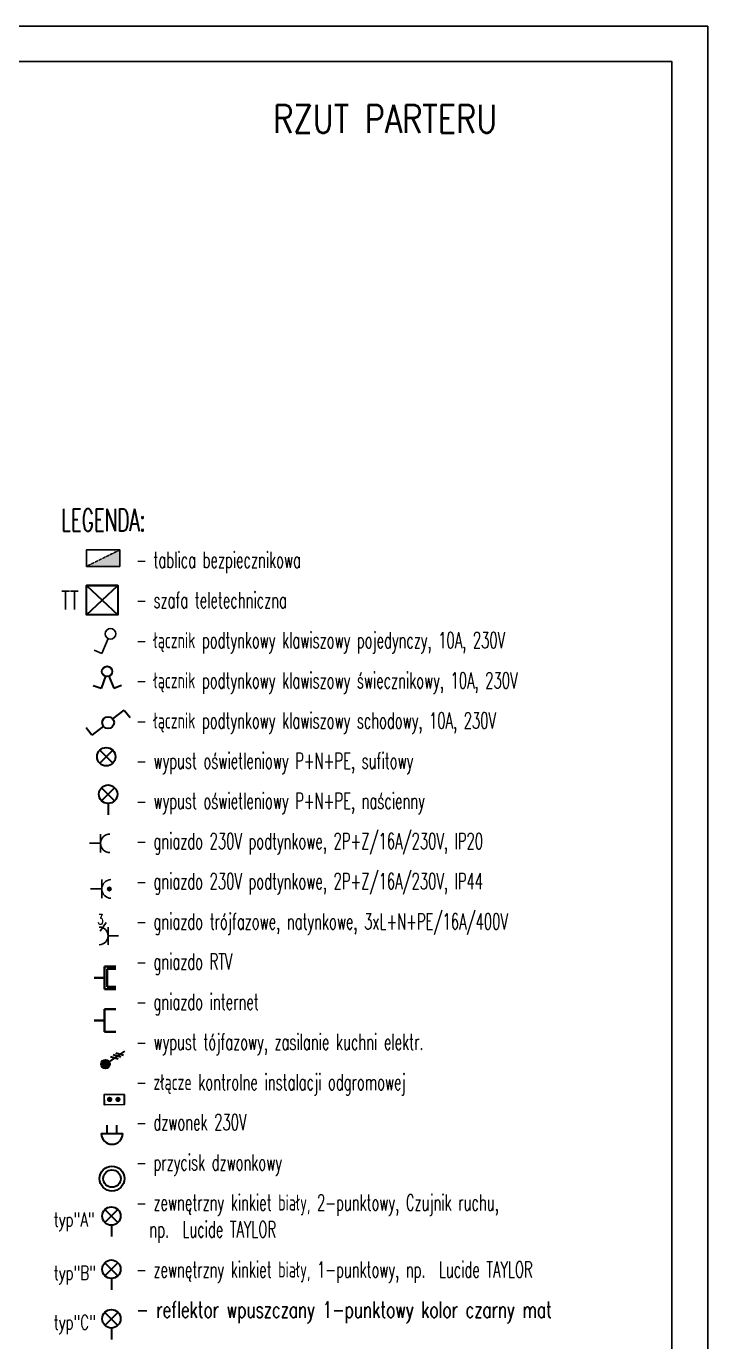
# Model space of a CAD drawing. Header units: millimetres. Extents: x 1780 to 154263, y -7240 to 17216.
# Drawn here: x 68314 to 69285, y 3409 to 5283 of the extents above; entities that cross this region are included whole.
import ezdxf

# ---------------------------------------------------------------- set-up
doc = ezdxf.new("R2010")
doc.units = ezdxf.units.MM
doc.linetypes.add('DASHED2', pattern=[0.375, 0.25, -0.125])
doc.layers.add('60 instalacje elektryka', color=10, linetype='Continuous')
doc.styles.add('OPIS', font='simplex.shx', dxfattribs={"width": 0.7, "height": 4})
doc.styles.add('ROMANS', font='romans.shx', dxfattribs={"height": 0.2})

# ---------------------------------------------------------------- blocks, each defined once
blk = doc.blocks.new('11')
at = {"layer": '60 instalacje elektryka', "lineweight": -3}
for p, q in [((5937.3, 6405.3), (5969.2, 6405.3)), ((5969.2, 6431.9), (5969.2, 6378.7))]:
    blk.add_line(p, q, dxfattribs=at)
blk.add_arc((5995.8, 6405.3), 26.6, 90.005, 269.995, dxfattribs=at)
blk = doc.blocks.new('jednobiegunowy')
at = {"layer": '60 instalacje elektryka'}
for p, q in [((2190.6, 2793.4), (2200, 2802.8)), ((2200, 2802.8), (2204.9, 2798))]:
    blk.add_line(p, q, dxfattribs=at)
blk.add_circle((2187.5, 2790.4), 4.3, dxfattribs=at)
blk = doc.blocks.new('lampa1')
at = {"layer": '60 instalacje elektryka', "lineweight": 30}
for p, q in [((2045.4, 2946.7), (2067.7, 2924.4)), ((2067.7, 2946.7), (2045.4, 2924.4))]:
    blk.add_line(p, q, dxfattribs=at)
blk.add_circle((2056.6, 2935.6), 15.8, dxfattribs=at)
blk = doc.blocks.new('wyl jednbieg')
at = {"layer": '60 instalacje elektryka', "lineweight": 30}
for p, q in [((2059.8, 3882.8), (2066.3, 3897.4)), ((2066.3, 3897.4), (2075.7, 3893.3))]:
    blk.add_line(p, q, dxfattribs=at)
blk.add_circle((2057.2, 3876.9), 6.45, dxfattribs=at)
blk = doc.blocks.new('schodowy')
blk.add_blockref('wyl jednbieg', (82.3, 4.2))
at = {"rotation": 180}
blk.add_blockref('wyl jednbieg', (4196.7, 7758), dxfattribs=at)
blk = doc.blocks.new('dzwonek')
at = {"layer": '60 instalacje elektryka', "lineweight": 30}
for p, q in [((45521.5, 32173.7), (45521.5, 32180.6)), ((45529.6, 32173.7), (45529.6, 32180.6)), ((45516.7, 32173.7), (45534.4, 32173.7))]:
    blk.add_line(p, q, dxfattribs=at)
blk.add_arc((45525.6, 32173.7), 8.85, 180, 0, dxfattribs=at)
blk = doc.blocks.new('wypust 3f')
at = {"layer": '60 instalacje elektryka', "linetype": 'ByBlock'}
h = blk.add_hatch(color=256, dxfattribs=at)
h.dxf.hatch_style = 1
edge = h.paths.add_edge_path()
edge.add_arc((7494504.47, 5568590.24), 2.78, 0, 360)
at = {"layer": '60 instalacje elektryka', "linetype": 'ByBlock', "lineweight": 30}
for p, q in [((7494492.1, 5568582.58), (7494504.47, 5568590.24)), ((7494496.2, 5568587.48), (7494501.03, 5568585.74)), ((7494492.68, 5568585.31), (7494497.51, 5568583.57)), ((7494494.44, 5568586.4), (7494499.27, 5568584.66))]:
    blk.add_line(p, q, dxfattribs=at)
blk.add_circle((7494504.47, 5568590.24), 2.78, dxfattribs=at)
blk = doc.blocks.new('swiecznikowy')
at = {"layer": '60 instalacje elektryka', "lineweight": 30}
for p, q in [((2664.2, 2089), (2665.4, 2098)), ((2678.2, 2087), (2664.2, 2089)), ((2679.1, 2083.1), (2667.3, 2075.4)), ((2667.3, 2075.4), (2672.2, 2067.8))]:
    blk.add_line(p, q, dxfattribs=at)
blk.add_circle((2683.8, 2086.2), 5.68, dxfattribs=at)
blk.add_circle((2683.8, 2086.2), 5.68, dxfattribs=at)
blk = doc.blocks.new('RTV')
at = {"layer": '60 instalacje elektryka', "lineweight": 35}
for p, q in [((3030.9, 2534.7), (3019.1, 2534.7)), ((3030.9, 2534.7), (3030.9, 2511.2)), ((3028.4, 2532.4), (3019.1, 2532.4)), ((3028.4, 2532.4), (3028.4, 2513.6)), ((3030.9, 2523), (3041.8, 2523)), ((3028.4, 2513.6), (3019.1, 2513.6)), ((3030.9, 2511.2), (3019.1, 2511.2))]:
    blk.add_line(p, q, dxfattribs=at)
blk = doc.blocks.new('RJ')
at = {"layer": '60 instalacje elektryka', "lineweight": 35}
for p, q in [((3030.9, 2559.6), (3019.1, 2559.6)), ((3030.9, 2559.6), (3030.9, 2536.1)), ((3030.9, 2547.9), (3041.8, 2547.9)), ((3030.9, 2536.1), (3019.1, 2536.1))]:
    blk.add_line(p, q, dxfattribs=at)
blk = doc.blocks.new('TB1')
at = {"linetype": 'DASHED2'}
blk.add_hatch(color=1, dxfattribs=at).paths.add_polyline_path([(2274.4, 2644.8), (2237.7, 2626.7), (2237.7, 2644.8)])
at = {"color": 1, "linetype": 'DASHED2'}
for p, q in [((2237.7, 2626.7), (2237.7, 2644.8)), ((2237.7, 2644.8), (2274.4, 2644.8)), ((2274.4, 2644.8), (2237.7, 2626.7))]:
    blk.add_line(p, q, dxfattribs=at)
at = {"color": 1}
blk.add_lwpolyline([(2237.7, 2644.8), (2274.4, 2644.8), (2274.4, 2626.7), (2237.7, 2626.7)], close=True, dxfattribs=at)

msp = doc.modelspace()

# ---------------------------------------------------------------- hatches: boundary and pattern name
at = {"layer": '60 instalacje elektryka'}
h = msp.add_hatch(color=256, dxfattribs=at)
h.dxf.hatch_style = 1
edge = h.paths.add_edge_path()
edge.add_arc((68432.6, 4053.8), 2.48, 0, 360)

# ---------------------------------------------------------------- linework, layer by layer
at = {"layer": '60 instalacje elektryka', "lineweight": 30}
for p, q in [((68430.8, 4175.7), (68430.8, 4159.5)), ((68435.4, 3574.6), (68435.4, 3558.4)), ((68435.4, 3498.9), (68435.4, 3482.6)), ((68435.4, 3428.2), (68435.4, 3412))]:
    msp.add_line(p, q, dxfattribs=at)
at = {"layer": '60 instalacje elektryka'}
msp.add_line((68419.5, 3993.5), (68427.9, 4006.2), dxfattribs=at)
for points in [[(69285.3, 5282.9), (65080.6, 5282.9), (65080.6, 2309.7), (69285.3, 2309.7)], [(65172.1, 2359.7), (69234.1, 2359.7), (69234.1, 5232.9), (65172.1, 5232.9)], [(68453.7, 3761), (68425, 3760.9), (68425, 3746.4), (68453.8, 3746.6)], [(68454.1, 3761), (68425.3, 3760.9), (68425.4, 3746.4), (68454.1, 3746.6)]]:
    msp.add_lwpolyline(points, close=True, dxfattribs=at)
at = {"layer": '60 instalacje elektryka', "lineweight": 30}
msp.add_lwpolyline([(68400, 4486), (68444.5, 4486), (68444.5, 4444.3), (68400, 4444.3)], close=True, dxfattribs=at)
msp.add_lwpolyline([(68400, 4444.3), (68444.5, 4486), (68400, 4486), (68444.5, 4444.3)], dxfattribs=at)
at = {"layer": '60 instalacje elektryka', "lineweight": 30, "const_width": 3.7}
for points in [[(68432.8, 3752.1, -1), (68432.7, 3755.8, -1)], [(68433.1, 3752.1, -1), (68433.1, 3755.8, -1)], [(68444.8, 3752.1, -1), (68444.8, 3755.8, -1)]]:
    msp.add_lwpolyline(points, format="xyb", close=True, dxfattribs=at)
at = {"layer": '60 instalacje elektryka'}
msp.add_circle((68432.6, 4053.8), 2.48, dxfattribs=at)
at = {"layer": '60 instalacje elektryka', "lineweight": 30}
for radius in [17.7, 12.4]:
    msp.add_circle((68436.3, 3641.1), radius, dxfattribs=at)

# ---------------------------------------------------------------- block references
for name, p, xscale, yscale, zscale, rotation in [('TB1', (71349, 7942.8), 1.296645068759041, 1.296645068759041, 1.296645068759041, 179.9999999999999), ('swiecznikowy', (70419.6, 433.5), 1.296, 1.296, 1.296, 78.99994544918933), ('schodowy', (73259.2, 7423.5), 1.2987230256, 1.2987230256, 1.2987230256, 151.8417335062657), ('RTV', (72573.8, 7379.9), 1.368576, 1.368576, 1.368576, 180), ('RJ', (72573.8, 7353.3), 1.368576, 1.368576, 1.368576, 180)]:
    msp.add_blockref(name, p, dxfattribs=dict(xscale=xscale, yscale=yscale, zscale=zscale, rotation=rotation))
at = {"xscale": 0.8311827363840003, "yscale": 0.8311827363840003, "zscale": 0.8311827363840003}
for p in [(66718.7, 1802.1), (66721.4, 1748.8), (66726, 1147.7), (66726, 1072), (66726, 1001.3)]:
    msp.add_blockref('lampa1', p, dxfattribs=at)
at = {"layer": '60 instalacje elektryka', "xscale": 1.745483746406403, "yscale": 1.745483746406403, "zscale": 1.745483746406403, "rotation": 201.3064309500116}
msp.add_blockref('jednobiegunowy', (70221.7, 10342.4), dxfattribs=at)
at = {"layer": '60 instalacje elektryka', "lineweight": -3}
for p, xscale, yscale, zscale in [((65450.6, 932.4), 0.497462867725824, 0.497462867725824, 0.497462867725824), ((65452.2, 867.4), 0.497462867725824, 0.497462867725824, 0.497462867725824), ((71251.7, 959.9), -0.4725897243395328, 0.4725897243395328, 0.4725897243395328)]:
    msp.add_blockref('11', p, dxfattribs=dict(at, xscale=xscale, yscale=yscale, zscale=zscale))
at = {"layer": '60 instalacje elektryka', "linetype": 'ByBlock', "xscale": 2.246400000000001, "yscale": 2.246400000000001, "zscale": 2.246400000000001, "rotation": 182.467504057787}
msp.add_blockref('wypust 3f', (16349912.7, 13226308.2), dxfattribs=at)
at = {"layer": '60 instalacje elektryka', "xscale": 1.728, "yscale": 1.728, "zscale": 1.728}
msp.add_blockref('dzwonek', (-10231.9, -51890.9), dxfattribs=at)

# ---------------------------------------------------------------- texts
at = {"layer": '60 instalacje elektryka', "insert": (69623.1, 5171.1), "char_height": 40, "width": 957.151, "attachment_point": 3, "rotation": 360, "style": 'ROMANS'}
msp.add_mtext('\\pxql;{\\W0.8;RZUT PARTERU}', dxfattribs=at)
at = {"layer": '60 instalacje elektryka', "color": 7, "lineweight": -3, "attachment_point": 1, "style": 'OPIS'}
for s, insert, char_height, width in [('{\\W0.6;\\C256;LEGENDA:}', (68363.8, 4595.2), 31.788, 158.699), ('\\pxsm1.5;{\\W0.6;\\C256;- tablica bezpiecznikowa\\P- szafa teletechniczna\\P- łącznik podtynkowy klawiszowy pojedynczy, 10A, 230V \\P- łącznik podtynkowy klawiszowy świecznikowy, 10A, 230V \\P- łącznik podtynkowy klawiszowy schodowy, 10A, 230V\\P- wypust oświetleniowy P+N+PE, sufitowy\\P- wypust oświetleniowy P+N+PE, naścienny\\P- gniazdo 230V podtynkowe, 2P+Z/16A/230V, IP20\\P- gniazdo 230V podtynkowe, 2P+Z/16A/230V, IP44\\P- gniazdo trójfazowe, natynkowe, 3xL+N+PE/16A/400V\\P- gniazdo RTV\\P- gniazdo internet\\P- wypust tójfazowy, zasilanie kuchni elektr.\\P- złącze kontrolne instalacji odgromowej\\P- dzwonek 230V\\P- przycisk dzwonkowy\\P\\psm1;- zewnętrzny kinkiet biały, 2-punktowy, Czujnik ruchu, \\P\\psm1.5;  np.  Lucide TAYLOR\\P- zewnętrzny kinkiet biały, 1-punktowy, np.  Lucide TAYLOR\\P\\W0.7;- reflektor wpuszczany 1-punktowy kolor czarny mat}', (68470.7, 4534.1), 22.887, 692.398)]:
    msp.add_mtext(s, dxfattribs=dict(at, insert=insert, char_height=char_height, width=width))
at = {"layer": '60 instalacje elektryka', "lineweight": 30, "insert": (68364, 4478.2), "char_height": 26, "width": 40.857, "attachment_point": 1, "style": 'OPIS'}
msp.add_mtext('\\pxql;TT', dxfattribs=at)
at = {"layer": '60 instalacje elektryka', "color": 7, "lineweight": 30, "insert": (68416.1, 4018.1), "char_height": 15, "width": 39.095, "attachment_point": 1, "style": 'OPIS'}
msp.add_mtext('\\pxql;{\\W0.6;\\C256;3}', dxfattribs=at)
at = {"layer": '60 instalacje elektryka', "lineweight": 15, "char_height": 20, "attachment_point": 1, "style": 'OPIS'}
for s, insert, width in [('\\pxql;typ"A"', (68353.3, 3592.7), 60), ('\\pxql;typ"B"', (68353.3, 3517), 60), ('\\pxql;typ"C"', (68353.3, 3446.3), 66.667)]:
    msp.add_mtext(s, dxfattribs=dict(at, insert=insert, width=width))

doc.saveas('drawing.dxf')
